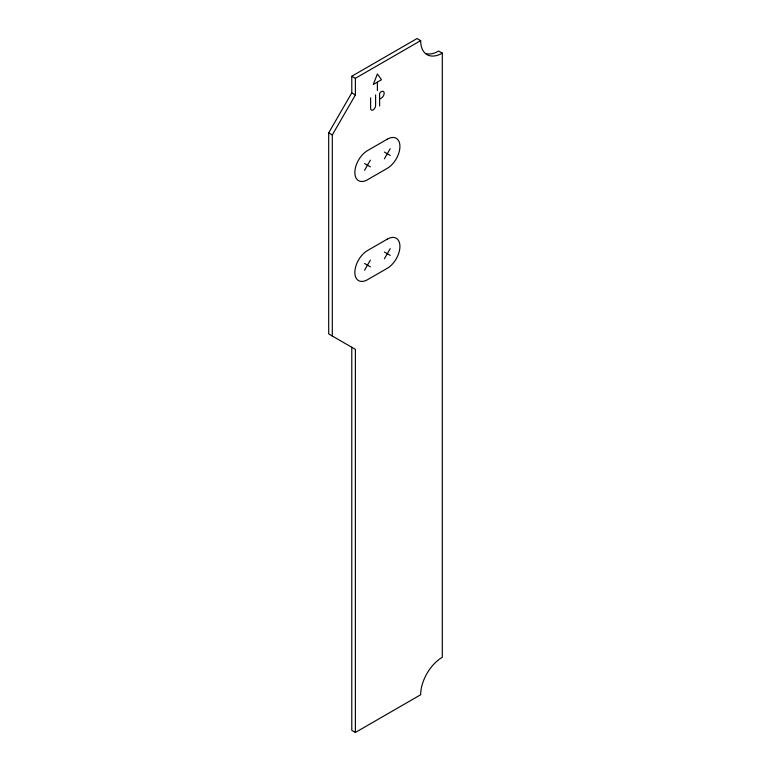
<?xml version="1.0" encoding="UTF-8"?>
<svg xmlns="http://www.w3.org/2000/svg" width="771" height="771" viewBox="0 0 771 771"><rect width="100%" height="100%" fill="white"/><g stroke="black" fill="none" stroke-linecap="round" stroke-linejoin="round"><path stroke-width="1.16" d="M355.383 732.45L355.383 349.34L328.697 333.93L328.697 132.863L351.778 92.886L351.778 76.233L417.053 38.55L420.658 40.632A30.599 17.666 -60 0 0 442.303 53.122L442.303 657.287A30.599 17.666 -60 0 0 420.658 694.767L355.383 732.45L351.778 730.368L351.778 347.258M332.301 336.011L332.301 134.944L355.383 94.968L355.383 78.314L420.658 40.632M364.558 170.256L370.379 160.166M384.392 158.797L390.213 148.707M364.558 270.197L370.379 260.106M384.392 258.748L390.213 248.657M377.096 82.285L373.299 84.473L377.385 73.949L381.472 79.76L377.385 82.121L377.385 90.602M379.891 98.91L381.385 98.052A3.932 2.274 -60 0 0 384.16 93.233A3.932 2.274 -60 0 0 381.385 91.624L380.961 91.874A1.908 1.108 -60 0 0 379.602 94.216L379.602 105.974M442.303 53.122L438.699 51.04A30.599 17.666 -60 0 1 425.505 53.478M351.778 76.233L355.383 78.314M351.778 92.886L355.383 94.968M384.392 152.07L390.213 155.434M328.697 132.863L332.301 134.944M364.558 163.529L370.379 166.893M384.392 252.021L390.213 255.384M364.558 263.47L370.379 266.833M375.602 94.968L375.602 105.56A3.527 2.034 -60 0 1 373.106 109.877A3.527 2.034 -60 0 1 370.61 108.441L370.61 97.85M387.302 139.185L367.468 150.634A17.849 10.302 -60 0 0 354.843 172.492A17.849 10.302 -60 0 0 367.468 179.778L387.302 168.329A17.849 10.302 -60 0 0 399.927 146.471A17.849 10.302 -60 0 0 387.302 139.185M387.302 239.126L367.468 250.575A17.849 10.302 -60 0 0 354.843 272.442A17.849 10.302 -60 0 0 367.468 279.728L387.302 268.279A17.849 10.302 -60 0 0 399.927 246.412A17.849 10.302 -60 0 0 387.302 239.126"/></g></svg>
